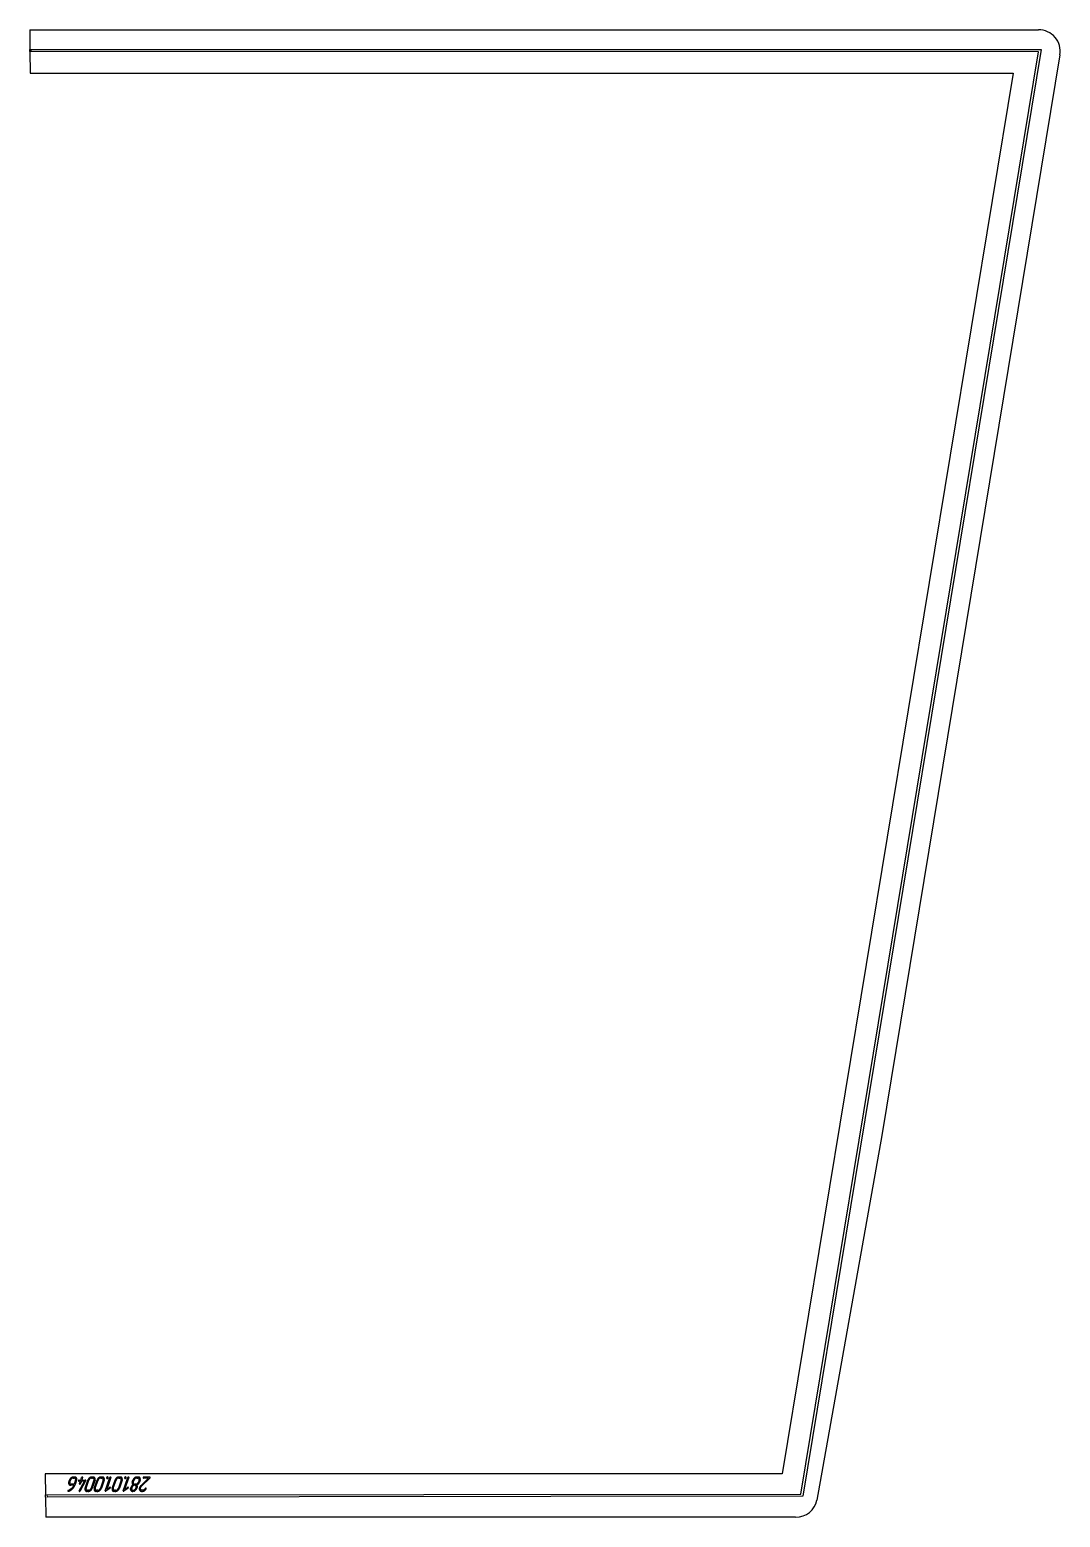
# Model space of a CAD drawing. Header units: millimetres. Extents: x 4 to 1430, y 24 to 2082.
import ezdxf

# ---------------------------------------------------------------- set-up
doc = ezdxf.new("R2010")
doc.units = ezdxf.units.MM
doc.linetypes.add('K5LT_BASIC', pattern=[0])
doc.layers.add('Engraving', color=7, linetype='Continuous')

msp = doc.modelspace()

# ---------------------------------------------------------------- linework, layer by layer
at = {"color": 143, "linetype": 'K5LT_BASIC', "lineweight": 25, "true_color": 0x33acca}
for p, q in [((3.6, 2082.2), (1399.6, 2082.2)), ((3.6, 2082.2), (3.9, 2055)), ((3.9, 2052), (3.9, 2055)), ((3.9, 2052), (4.2, 2022.2)), ((1429.2, 2047.3), (1182.8, 552.4)), ((4.2, 2022.2), (1364.3, 2022.2)), ((1364.3, 2022.2), (1044.8, 84.3)), ((1182.8, 552.4), (1092.9, 48)), ((1044.8, 84.3), (25, 84.3)), ((25, 84.3), (25.4, 55.3)), ((25.4, 52.3), (25.4, 55.3)), ((25.4, 52.3), (25.7, 24.3)), ((1063.4, 24.3), (25.7, 24.3))]:
    msp.add_line(p, q, dxfattribs=at)
msp.add_arc((1399.6, 2052.2), 30, 350.6391, 90, dxfattribs=at)
msp.add_ellipse((1063.4, 53.3), major_axis=(30, 0), ratio=0.96495, start_param=4.712389, end_param=6.100184, dxfattribs=at)
at = {"layer": 'Engraving', "color": 143, "linetype": 'K5LT_BASIC', "lineweight": 25, "true_color": 0x33acca}
for p, q in [((5.2, 2055), (1403.1, 2054.7)), ((5.2, 2055), (5.2, 2052)), ((1399.6, 2051.7), (5.2, 2052)), ((1070.6, 56.4), (1399.6, 2051.7)), ((1403.1, 2054.7), (1073.2, 53.4)), ((57.4, 61.6), (57.7, 61.8)), ((57.6, 72.9), (58.6, 75.8)), ((57.7, 61.8), (58.4, 62.1)), ((59.1, 72.9), (60, 75.8)), ((64.7, 68.7), (60.5, 68.7)), ((65.2, 70.1), (60.9, 70.1)), ((63.8, 78.6), (65.2, 78.6)), ((64.3, 80), (65.7, 80)), ((67.1, 75.8), (65.2, 70.1)), ((68.5, 75.8), (66.4, 69.5)), ((73.7, 74.4), (71.5, 74.4)), ((72, 75.8), (74.1, 75.8)), ((72, 61), (79.2, 74.4)), ((72.4, 70.8), (73.7, 74.4)), ((80.9, 74.9), (73.3, 60.7)), ((75.1, 74.4), (73.9, 70.8)), ((74.1, 75.8), (75.4, 79.3)), ((79.2, 74.4), (75.1, 74.4)), ((76.8, 79.3), (75.6, 75.8)), ((75.6, 75.8), (80.5, 75.8)), ((80.1, 64.4), (84, 75.8)), ((81, 75.1), (80.9, 74.9)), ((81.5, 64.4), (85.4, 75.8)), ((92.5, 75.8), (88.7, 64.4)), ((89.2, 78.6), (90.6, 78.6)), ((89.7, 80), (91.1, 80)), ((93.9, 75.8), (90.1, 64.4)), ((92.8, 64.4), (96.7, 75.8)), ((94.2, 64.4), (98.1, 75.8)), ((105.2, 75.8), (101.4, 64.4)), ((101.9, 78.6), (103.3, 78.6)), ((102.4, 80), (103.8, 80)), ((106.6, 75.8), (102.8, 64.4)), ((108.1, 60.9), (114.3, 79.3)), ((114.8, 64.6), (109.1, 60.4)), ((115.8, 79.3), (110.1, 62.6)), ((110.1, 62.6), (114.1, 65.6)), ((117.7, 64.4), (121.6, 75.8)), ((119.1, 64.4), (123, 75.8)), ((130.1, 75.8), (126.2, 64.4)), ((126.8, 78.6), (128.2, 78.6)), ((127.3, 80), (128.7, 80)), ((131.5, 75.8), (127.7, 64.4)), ((132.9, 60.9), (139.2, 79.3)), ((139.7, 64.6), (134, 60.4)), ((140.6, 79.3), (134.9, 62.6)), ((134.9, 62.6), (139, 65.6)), ((143, 63.5), (143.1, 64)), ((143, 62.7), (143, 63.5)), ((143.1, 64), (143.3, 64.4)), ((143.3, 64.4), (143.8, 65.8)), ((144.7, 64.4), (145.2, 65.8)), ((145.5, 72.9), (146.4, 75.8)), ((146.9, 72.9), (147.9, 75.8)), ((150.2, 70.1), (148.8, 70.1)), ((150.9, 65.8), (150.4, 64.4)), ((151.7, 78.6), (153.1, 78.6)), ((152.3, 65.8), (151.8, 64.4)), ((152.2, 80), (153.6, 80)), ((155, 75.8), (154, 72.9)), ((156.4, 75.8), (155.4, 72.9)), ((157.3, 67.9), (168, 78.6)), ((157.7, 66.6), (157.4, 66.1)), ((158.2, 67.1), (157.7, 66.6)), ((170, 78.9), (158.2, 67.1)), ((168, 78.6), (160.8, 78.6)), ((161.3, 80), (169.8, 80)), ((164.8, 63.8), (164.6, 63.5)), ((27.4, 55.3), (1070.6, 56.4)), ((27.4, 55.3), (27.5, 52.3)), ((1073.2, 53.4), (27.5, 52.3)), ((57.1, 60.2), (56.8, 60.1)), ((57.1, 61.5), (57.4, 61.6)), ((71.9, 60.8), (72, 61)), ((72.9, 60.3), (72.4, 60.1)), ((84.4, 60.1), (82.9, 60.1)), ((84.9, 61.6), (83.4, 61.6)), ((97.1, 60.1), (95.6, 60.1)), ((97.6, 61.6), (96.1, 61.6)), ((121.9, 60.1), (120.5, 60.1)), ((122.4, 61.6), (121, 61.6)), ((146.6, 60.1), (146.1, 60.1)), ((147, 60.2), (146.6, 60.1)), ((147.9, 60.4), (147, 60.2))]:
    msp.add_line(p, q, dxfattribs=at)
for points in [[(57.1, 60.2), (60.5, 61.4), (63, 64)], [(57.6, 72.9), (57, 71.1), (57.8, 69.9)], [(57.8, 69.9), (58.7, 68.7), (60.5, 68.7)], [(59.7, 62.8), (59.1, 62.4), (58.4, 62.1)], [(60.9, 78.8), (59.2, 77.6), (58.6, 75.8)], [(59.1, 72.9), (58.7, 71.8), (59.2, 70.9)], [(59.2, 70.9), (59.7, 70.1), (60.9, 70.1)], [(62.1, 64.8), (60.8, 63.5), (59.7, 62.8)], [(61.5, 77.8), (60.4, 77), (60, 75.8)], [(64.3, 80), (62.5, 80), (60.9, 78.8)], [(63.8, 78.6), (62.6, 78.6), (61.5, 77.8)], [(63.6, 66.7), (62.9, 65.6), (62.1, 64.8)], [(63, 64), (65.4, 66.5), (66.4, 69.5)], [(64.7, 68.7), (64.4, 67.8), (63.6, 66.7)], [(66.9, 77.8), (66.4, 78.6), (65.2, 78.6)], [(68.3, 78.8), (67.4, 80), (65.7, 80)], [(67.1, 75.8), (67.5, 76.9), (66.9, 77.8)], [(68.5, 75.8), (69.2, 77.6), (68.3, 78.8)], [(71.4, 75.5), (71.1, 75.3), (71, 75.1)], [(71, 75.1), (71, 74.8), (71.1, 74.6)], [(71.1, 74.6), (71.3, 74.4), (71.5, 74.4)], [(72, 75.8), (71.7, 75.8), (71.4, 75.5)], [(72.4, 70.8), (72.3, 70.4), (72.5, 70.3)], [(72.5, 70.3), (72.7, 70.1), (72.9, 70.1)], [(72.9, 70.1), (73.2, 70.1), (73.5, 70.3)], [(73.5, 70.3), (73.8, 70.6), (73.9, 70.8)], [(75.7, 79.9), (75.5, 79.7), (75.4, 79.3)], [(76.3, 80), (76, 80), (75.7, 79.9)], [(76.7, 79.9), (76.4, 80), (76.3, 80)], [(76.8, 79.3), (76.9, 79.7), (76.7, 79.9)], [(80.1, 64.4), (79.5, 62.6), (80.4, 61.4)], [(81, 75.6), (80.9, 75.8), (80.5, 75.8)], [(81, 75.1), (81.1, 75.4), (81, 75.6)], [(81.5, 64.4), (81.1, 63.2), (81.7, 62.4)], [(81.7, 62.4), (82.3, 61.6), (83.4, 61.6)], [(86.3, 78.8), (84.6, 77.5), (84, 75.8)], [(84.9, 61.6), (86, 61.6), (87.1, 62.4)], [(86.9, 77.8), (85.8, 77), (85.4, 75.8)], [(89.7, 80), (87.9, 80), (86.3, 78.8)], [(89.2, 78.6), (88.1, 78.6), (86.9, 77.8)], [(87.1, 62.4), (88.3, 63.2), (88.7, 64.4)], [(87.8, 61.4), (89.5, 62.7), (90.1, 64.4)], [(92.3, 77.8), (91.8, 78.6), (90.6, 78.6)], [(93.7, 78.8), (92.8, 80), (91.1, 80)], [(92.5, 75.8), (92.9, 76.9), (92.3, 77.8)], [(92.8, 64.4), (92.2, 62.6), (93.1, 61.4)], [(93.9, 75.8), (94.6, 77.6), (93.7, 78.8)], [(94.2, 64.4), (93.8, 63.2), (94.4, 62.4)], [(94.4, 62.4), (95, 61.6), (96.1, 61.6)], [(99, 78.8), (97.3, 77.5), (96.7, 75.8)], [(97.6, 61.6), (98.7, 61.6), (99.8, 62.4)], [(99.6, 77.8), (98.5, 77), (98.1, 75.8)], [(102.4, 80), (100.6, 80), (99, 78.8)], [(101.9, 78.6), (100.8, 78.6), (99.6, 77.8)], [(99.8, 62.4), (101, 63.2), (101.4, 64.4)], [(100.5, 61.4), (102.2, 62.7), (102.8, 64.4)], [(105, 77.8), (104.5, 78.6), (103.3, 78.6)], [(106.4, 78.8), (105.5, 80), (103.8, 80)], [(105.2, 75.8), (105.6, 76.9), (105, 77.8)], [(106.6, 75.8), (107.3, 77.6), (106.4, 78.8)], [(110.5, 79.7), (110.1, 79.4), (110, 79)], [(110, 79), (109.9, 78.6), (110.1, 78.3)], [(110.1, 78.3), (110.3, 77.9), (110.7, 77.9)], [(111.4, 80), (110.9, 80), (110.5, 79.7)], [(110.7, 77.9), (111.2, 77.9), (111.7, 78.3)], [(112.1, 79.7), (111.9, 80), (111.4, 80)], [(111.7, 78.3), (112.1, 78.7), (112.1, 79)], [(112.1, 79), (112.3, 79.4), (112.1, 79.7)], [(114.7, 65.8), (114.4, 65.8), (114.1, 65.6)], [(114.7, 79.9), (114.5, 79.7), (114.3, 79.3)], [(115.3, 80), (115, 80), (114.7, 79.9)], [(115.1, 65.6), (115, 65.8), (114.7, 65.8)], [(114.8, 64.6), (115.1, 65), (115.2, 65.1)], [(115.2, 65.1), (115.3, 65.4), (115.1, 65.6)], [(115.7, 79.9), (115.4, 80), (115.3, 80)], [(115.8, 79.3), (115.9, 79.7), (115.7, 79.9)], [(117.7, 64.4), (117.1, 62.6), (117.9, 61.4)], [(119.1, 64.4), (118.7, 63.2), (119.3, 62.4)], [(119.3, 62.4), (119.8, 61.6), (121, 61.6)], [(123.8, 78.8), (122.1, 77.5), (121.6, 75.8)], [(122.4, 61.6), (123.6, 61.6), (124.7, 62.4)], [(124.5, 77.8), (123.4, 77), (123, 75.8)], [(127.3, 80), (125.5, 80), (123.8, 78.8)], [(126.8, 78.6), (125.6, 78.6), (124.5, 77.8)], [(124.7, 62.4), (125.8, 63.2), (126.2, 64.4)], [(125.4, 61.4), (127.1, 62.7), (127.7, 64.4)], [(129.9, 77.8), (129.3, 78.6), (128.2, 78.6)], [(131.2, 78.8), (130.3, 80), (128.7, 80)], [(130.1, 75.8), (130.5, 76.9), (129.9, 77.8)], [(131.5, 75.8), (132.1, 77.6), (131.2, 78.8)], [(134.9, 79), (134.8, 78.6), (135, 78.3)], [(135.4, 79.7), (135, 79.4), (134.9, 79)], [(135, 78.3), (135.2, 77.9), (135.6, 77.9)], [(136.3, 80), (135.8, 80), (135.4, 79.7)], [(135.6, 77.9), (136.1, 77.9), (136.5, 78.3)], [(137, 79.7), (136.8, 80), (136.3, 80)], [(136.5, 78.3), (136.9, 78.7), (137, 79)], [(137, 79), (137.2, 79.4), (137, 79.7)], [(139.6, 65.8), (139.3, 65.8), (139, 65.6)], [(139.6, 79.9), (139.3, 79.7), (139.2, 79.3)], [(140.2, 80), (139.8, 80), (139.6, 79.9)], [(140, 65.6), (139.9, 65.8), (139.6, 65.8)], [(139.7, 64.6), (140, 65), (140, 65.1)], [(140, 65.1), (140.1, 65.4), (140, 65.6)], [(140.6, 79.9), (140.3, 80), (140.2, 80)], [(140.6, 79.3), (140.8, 79.7), (140.6, 79.9)], [(143, 62.7), (143.1, 62), (143.5, 61.4)], [(144.8, 67.7), (144.1, 66.9), (143.8, 65.8)], [(144.7, 64.4), (144.3, 63.2), (144.8, 62.4)], [(146.5, 69.2), (145.5, 68.5), (144.8, 67.7)], [(144.8, 62.4), (145.4, 61.6), (146.6, 61.6)], [(145.5, 72.9), (145.1, 71.7), (145.4, 70.7)], [(146.7, 67.9), (145.6, 67.1), (145.2, 65.8)], [(145.4, 70.7), (145.7, 69.6), (146.5, 69.2)], [(148.7, 78.8), (147, 77.6), (146.4, 75.8)], [(146.6, 61.6), (147.7, 61.6), (148.9, 62.4)], [(146.9, 72.9), (146.5, 71.8), (147, 70.9)], [(149, 68.7), (147.9, 68.7), (146.7, 67.9)], [(147, 70.9), (147.6, 70.1), (148.8, 70.1)], [(149.4, 77.8), (148.3, 77), (147.9, 75.8)], [(152.2, 80), (150.4, 80), (148.7, 78.8)], [(148.9, 62.4), (150, 63.2), (150.4, 64.4)], [(150.7, 67.8), (150.2, 68.7), (149, 68.7)], [(151.7, 78.6), (150.5, 78.6), (149.4, 77.8)], [(149.5, 61.4), (151.2, 62.7), (151.8, 64.4)], [(150.2, 70.1), (151.4, 70.1), (152.5, 70.9)], [(150.9, 65.8), (151.3, 67), (150.7, 67.8)], [(151.8, 69.2), (153.2, 69.9), (154.1, 70.8)], [(152.5, 67.7), (152.4, 68.6), (151.8, 69.2)], [(152.3, 65.8), (152.6, 66.8), (152.5, 67.7)], [(152.5, 70.9), (153.6, 71.8), (154, 72.9)], [(154.8, 77.8), (154.2, 78.6), (153.1, 78.6)], [(156.1, 78.8), (155.2, 80), (153.6, 80)], [(154.1, 70.8), (155.1, 71.8), (155.4, 72.9)], [(155, 75.8), (155.4, 76.9), (154.8, 77.8)], [(155.4, 65), (154.7, 63), (155.9, 61.5)], [(156, 66.4), (155.6, 65.7), (155.4, 65)], [(157.3, 67.9), (156.5, 67.1), (156, 66.4)], [(156.4, 75.8), (157, 77.6), (156.1, 78.8)], [(157.2, 62.6), (156.3, 63.6), (156.8, 65)], [(156.8, 65), (157, 65.6), (157.4, 66.1)], [(158.1, 61.9), (157.5, 62.1), (157.2, 62.6)], [(159.4, 61.6), (158.7, 61.6), (158.1, 61.9)], [(161.5, 62.1), (160.4, 61.6), (159.4, 61.6)], [(160.4, 79.3), (160.3, 79.1), (160.4, 78.8)], [(160.7, 79.8), (160.5, 79.6), (160.4, 79.3)], [(160.4, 78.8), (160.6, 78.6), (160.8, 78.6)], [(161.3, 80), (161, 80), (160.7, 79.8)], [(163.5, 64), (162.5, 62.7), (161.5, 62.1)], [(161.9, 60.9), (163.4, 61.8), (164.6, 63.5)], [(163.8, 64.3), (163.6, 64.2), (163.5, 64)], [(164.3, 64.5), (164, 64.4), (163.8, 64.3)], [(164.7, 64.3), (164.6, 64.5), (164.3, 64.5)], [(164.8, 63.8), (164.9, 64.1), (164.7, 64.3)], [(170.2, 79.8), (170.1, 80), (169.8, 80)], [(170, 78.9), (170.2, 79.1), (170.3, 79.3)], [(170.3, 79.3), (170.4, 79.6), (170.2, 79.8)], [(56.4, 60.9), (56.3, 60.6), (56.4, 60.4)], [(56.6, 61.2), (56.4, 61.1), (56.4, 60.9)], [(56.4, 60.4), (56.5, 60.1), (56.8, 60.1)], [(57.1, 61.5), (56.7, 61.4), (56.6, 61.2)], [(71.9, 60.8), (71.8, 60.5), (72, 60.3)], [(72, 60.3), (72.1, 60.1), (72.4, 60.1)], [(72.9, 60.3), (73.1, 60.4), (73.3, 60.7)], [(80.4, 61.4), (81.2, 60.1), (82.9, 60.1)], [(84.4, 60.1), (86.2, 60.1), (87.8, 61.4)], [(93.1, 61.4), (93.9, 60.1), (95.6, 60.1)], [(97.1, 60.1), (98.9, 60.1), (100.5, 61.4)], [(108.1, 60.9), (108, 60.5), (108.1, 60.4)], [(108.1, 60.4), (108.3, 60.2), (108.5, 60.2)], [(108.5, 60.2), (108.8, 60.2), (109.1, 60.4)], [(117.9, 61.4), (118.8, 60.1), (120.5, 60.1)], [(121.9, 60.1), (123.7, 60.1), (125.4, 61.4)], [(132.9, 60.9), (132.8, 60.5), (133, 60.4)], [(133, 60.4), (133.1, 60.2), (133.4, 60.2)], [(133.4, 60.2), (133.7, 60.2), (134, 60.4)], [(143.5, 61.4), (144.4, 60.1), (146.1, 60.1)], [(147.9, 60.4), (148.7, 60.7), (149.5, 61.4)], [(155.9, 61.5), (157, 60.1), (159, 60.1)], [(159, 60.1), (160.5, 60.1), (161.9, 60.9)]]:
    msp.add_open_spline(points, degree=2, dxfattribs=at)

doc.saveas('drawing.dxf')
